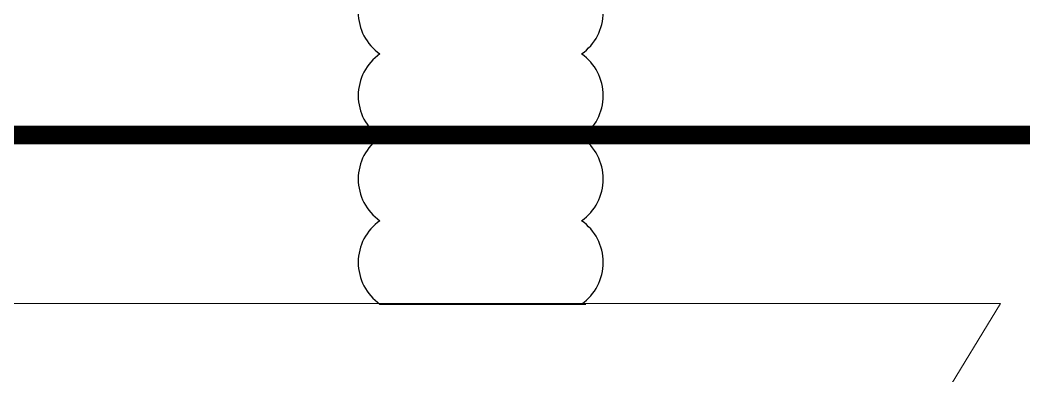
# Model space of a CAD drawing. Header units: inches. Extents: x 10544 to 11608, y 23833 to 24615.
# Drawn here: x 11525.71 to 11552.78, y 24243.59 to 24253.19 of the extents above; entities that cross this region are included whole.
import ezdxf

# ---------------------------------------------------------------- set-up
doc = ezdxf.new("R2010")
doc.units = ezdxf.units.IN
doc.header["$MEASUREMENT"] = 0
doc.linetypes.add('DASHDOT', pattern=[25.4, 12.7, -6.35, 0, -6.35])
for name, color, linetype, lineweight in [('31 Equipment', 7, 'Continuous', 9), ('Pipe-process', 30, 'Continuous', 70), ('粗实线', 7, 'Continuous', 30)]:
    doc.layers.add(name, color=color, linetype=linetype, lineweight=lineweight)
doc.layers.add('MATERIEL-DIVERS', color=7, linetype='Continuous')

# ---------------------------------------------------------------- blocks, each defined once
blk = doc.blocks.new('A$C304358C3')
at = {"layer": '31 Equipment', "ltscale": 38}
for p, q in [((1.5, 59.286), (29.5, 59.286)), ((29.5, 59.286), (15.5, 36.286))]:
    blk.add_line(p, q, dxfattribs=at)

msp = doc.modelspace()

# ---------------------------------------------------------------- linework, layer by layer
at = {"layer": 'MATERIEL-DIVERS', "linetype": 'DASHDOT', "const_width": 0.5}
msp.add_lwpolyline([(11509.117, 24359.089), (11573.149, 24359.926), (11573.148, 24250.09), (11509.117, 24250.09)], close=True, dxfattribs=at)
at = {"layer": '粗实线'}
msp.add_line((11535.412, 24245.528), (11540.967, 24245.528), dxfattribs=at)
for points in [[(11535.412, 24254.528, 0.520567), (11535.412, 24252.278, 0.520567), (11535.412, 24250.028, 0.520567), (11535.412, 24247.778, 0.520567), (11535.412, 24245.528, 0.520567)], [(11540.85, 24245.528, 0.520567), (11540.85, 24247.778, 0.520567), (11540.85, 24250.028, 0.520567), (11540.85, 24252.278, 0.520567), (11540.85, 24254.528, 0.520567)]]:
    msp.add_lwpolyline(points, format="xyb", dxfattribs=at)

# ---------------------------------------------------------------- block references
at = {"layer": 'Pipe-process'}
msp.add_blockref('A$C304358C3', (11522.651, 24186.261), dxfattribs=at)

doc.saveas('drawing.dxf')
